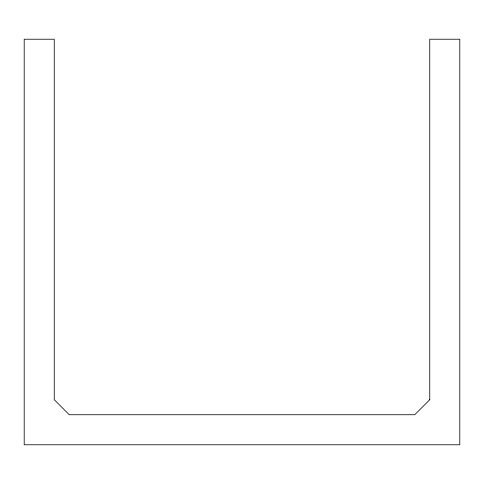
<?xml version="1.0" encoding="UTF-8"?>
<svg xmlns="http://www.w3.org/2000/svg" width="484" height="484" viewBox="0 0 484 484"><rect width="100%" height="100%" fill="white"/><g stroke="black" fill="none" stroke-linecap="round" stroke-linejoin="round"><path stroke-width="0.73" d="M429.756 399.717L414.74 414.74L69.26 414.74L54.244 399.717L54.244 39.222L24.2 39.222L24.2 444.778L459.8 444.778L459.8 39.222L429.756 39.222L429.756 399.717"/></g></svg>
